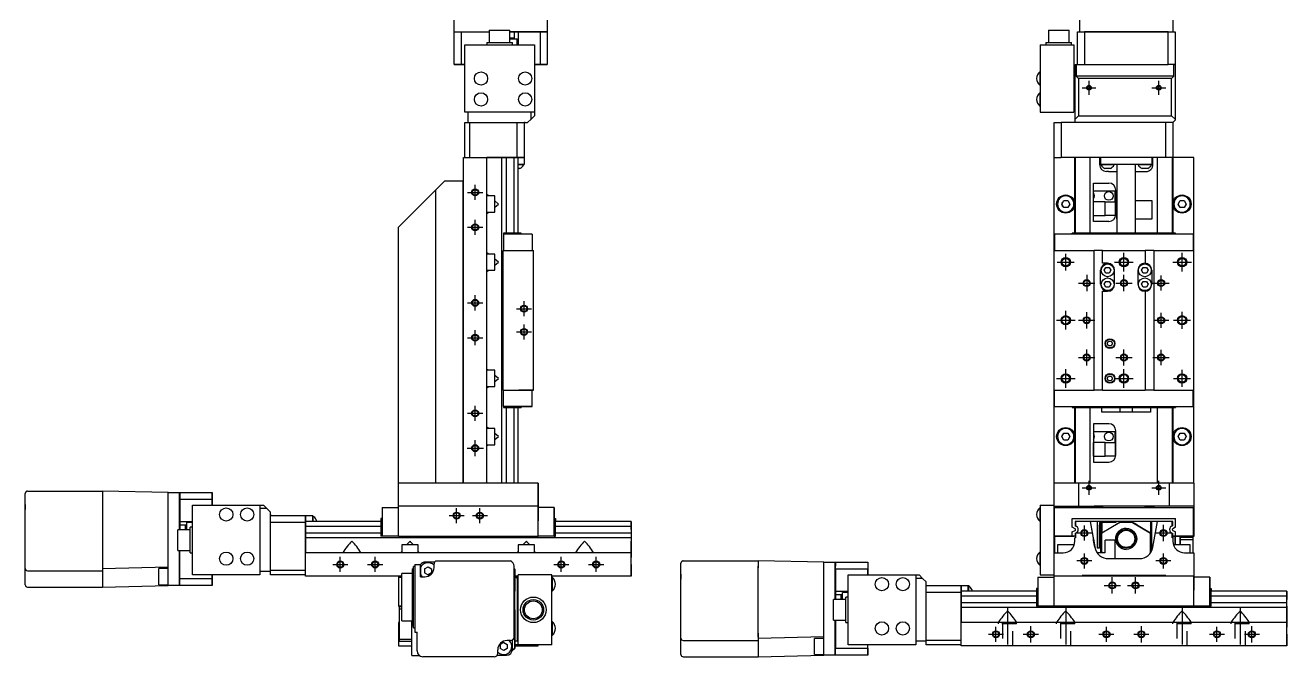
# Model space of a CAD drawing. Extents: x 0 to 1102, y -8 to 907.
# Drawn here: x 0 to 542, y 293 to 564 of the extents above; entities that cross this region are included whole.
import ezdxf

# ---------------------------------------------------------------- set-up
doc = ezdxf.new("R2010")
doc.units = 0
doc.header["$LTSCALE"] = 0.5
doc.linetypes.add('CENTER', pattern=[50.8, 31.75, -6.35, 6.35, -6.35])
doc.linetypes.add('DASHED', pattern=[19.05, 12.7, -6.35])
for name, color, linetype in [('MSM_CENTER', 1, 'CENTER'), ('MSM_CONTINUOUS', 7, 'CONTINUOUS'), ('MSM_DASHED', 4, 'DASHED'), ('MSM_NARROW', 5, 'CONTINUOUS')]:
    doc.layers.add(name, color=color, linetype=linetype)

msp = doc.modelspace()

# ---------------------------------------------------------------- linework, layer by layer
at = {"layer": 'MSM_CENTER'}
for p, q in [((454.22, 537.58), (460.22, 537.58)), ((457.22, 534.58), (457.22, 540.58)), ((484.22, 537.58), (490.22, 537.58)), ((487.22, 534.58), (487.22, 540.58)), ((193.4, 489.33), (193.4, 495.83)), ((190.15, 492.58), (196.65, 492.58)), ((190.15, 477.58), (196.65, 477.58)), ((193.4, 474.33), (193.4, 480.83)), ((472.22, 458.58), (472.22, 466.58)), ((497.22, 458.58), (497.22, 466.58)), ((443.57, 462.58), (450.87, 462.58)), ((447.22, 458.93), (447.22, 466.23)), ((468.22, 462.58), (476.22, 462.58)), ((493.22, 462.58), (501.22, 462.58)), ((456.22, 457.08), (456.22, 450.08)), ((472.22, 450.08), (472.22, 457.08)), ((488.22, 450.33), (488.22, 456.83)), ((452.72, 453.58), (459.72, 453.58)), ((468.72, 453.58), (475.72, 453.58)), ((484.72, 453.58), (491.72, 453.58)), ((190.15, 445.08), (196.65, 445.08)), ((193.4, 441.83), (193.4, 448.33)), ((214.4, 439.33), (214.4, 445.83)), ((211.15, 442.58), (217.65, 442.58)), ((447.22, 433.58), (447.22, 441.58)), ((456.22, 434.08), (456.22, 441.08)), ((488.22, 434.33), (488.22, 440.83)), ((497.22, 433.93), (497.22, 441.23)), ((214.4, 429.33), (214.4, 435.83)), ((443.22, 437.58), (451.22, 437.58)), ((452.72, 437.58), (459.72, 437.58)), ((484.97, 437.58), (491.47, 437.58)), ((493.57, 437.58), (500.87, 437.58)), ((190.15, 430.08), (196.65, 430.08)), ((193.4, 426.83), (193.4, 433.33)), ((211.15, 432.58), (217.65, 432.58)), ((456.22, 418.08), (456.22, 425.08)), ((472.22, 418.08), (472.22, 425.08)), ((488.22, 418.33), (488.22, 424.83)), ((452.72, 421.58), (459.72, 421.58)), ((468.72, 421.58), (475.72, 421.58)), ((484.72, 421.58), (491.72, 421.58)), ((443.22, 412.58), (451.22, 412.58)), ((447.22, 408.58), (447.22, 416.58)), ((468.22, 412.58), (476.22, 412.58)), ((472.22, 408.58), (472.22, 416.58)), ((493.57, 412.58), (500.87, 412.58)), ((497.22, 408.93), (497.22, 416.23)), ((190.15, 397.58), (196.65, 397.58)), ((193.4, 394.33), (193.4, 400.83)), ((193.4, 379.08), (193.4, 386.08)), ((189.9, 382.58), (196.9, 382.58)), ((454.22, 365.58), (460.22, 365.58)), ((457.22, 362.58), (457.22, 368.58)), ((484.22, 365.58), (490.22, 365.58)), ((487.22, 362.58), (487.22, 368.58)), ((182.17, 353.58), (188.63, 353.58)), ((185.4, 350.35), (185.4, 356.81)), ((192.17, 353.58), (198.63, 353.58)), ((195.4, 350.35), (195.4, 356.81)), ((455.22, 342.85), (455.22, 349.31)), ((489.22, 342.58), (489.22, 349.58)), ((458.45, 346.08), (451.99, 346.08)), ((492.72, 346.08), (485.72, 346.08)), ((455.22, 330.85), (455.22, 337.31)), ((489.22, 330.85), (489.22, 337.31)), ((132.17, 332.58), (138.63, 332.58)), ((135.4, 329.35), (135.4, 335.81)), ((147.17, 332.58), (153.63, 332.58)), ((150.4, 329.35), (150.4, 335.81)), ((227.17, 332.58), (233.63, 332.58)), ((230.4, 329.35), (230.4, 335.81)), ((242.17, 332.58), (248.63, 332.58)), ((245.4, 329.35), (245.4, 335.81)), ((458.45, 334.08), (451.99, 334.08)), ((492.45, 334.08), (485.99, 334.08)), ((467.22, 320.08), (467.22, 327.08)), ((477.22, 320.08), (477.22, 327.08)), ((463.72, 323.58), (470.72, 323.58)), ((473.72, 323.58), (480.72, 323.58)), ((422.22, 314.08), (422.22, 295.58)), ((447.22, 314.08), (447.22, 295.58)), ((497.22, 314.08), (497.22, 295.58)), ((522.22, 314.08), (522.22, 295.58)), ((417.22, 299.35), (417.22, 305.81)), ((432.22, 299.08), (432.22, 306.08)), ((464.72, 299.35), (464.72, 305.81)), ((479.72, 299.08), (479.72, 306.08)), ((512.22, 299.35), (512.22, 305.81)), ((527.22, 299.08), (527.22, 306.08)), ((413.99, 302.58), (420.45, 302.58)), ((428.99, 302.58), (435.45, 302.58)), ((461.49, 302.58), (467.95, 302.58)), ((476.49, 302.58), (482.95, 302.58)), ((508.99, 302.58), (515.45, 302.58)), ((523.99, 302.58), (530.45, 302.58))]:
    msp.add_line(p, q, dxfattribs=at)
at = {"layer": 'MSM_CONTINUOUS'}
for p, q in [((184.4, 561.68), (184.4, 566.58)), ((224.4, 566.58), (224.4, 561.68)), ((453.22, 561.68), (453.22, 566.58)), ((493.22, 566.58), (493.22, 561.68)), ((184.5, 561.58), (184.4, 561.68)), ((184.4, 561.68), (199.47, 561.68)), ((184.4, 547.58), (184.4, 561.58)), ((184.4, 561.58), (199.47, 561.58)), ((187.4, 561.58), (187.4, 547.58)), ((199.47, 562.38), (208.32, 562.38)), ((199.47, 562.38), (199.47, 557.08)), ((208.32, 557.08), (208.32, 562.38)), ((208.32, 561.68), (224.4, 561.68)), ((224.4, 561.58), (208.32, 561.58)), ((210.29, 561.58), (208.32, 561.58)), ((208.32, 559.08), (210.29, 559.08)), ((208.32, 558.58), (211.4, 558.58)), ((209.4, 558.58), (209.4, 559.08)), ((210.29, 558.58), (210.29, 561.58)), ((211.4, 556.08), (211.4, 558.58)), ((211.9, 561.58), (211.9, 556.08)), ((221.4, 547.58), (221.4, 561.58)), ((224.4, 561.68), (224.3, 561.58)), ((224.4, 561.58), (224.4, 547.58)), ((439.8, 562.38), (448.65, 562.38)), ((439.8, 562.38), (439.8, 557.08)), ((448.65, 557.08), (448.65, 562.38)), ((452.22, 561.58), (455.22, 561.58)), ((452.22, 547.58), (452.22, 561.58)), ((453.22, 561.68), (455.72, 561.68)), ((453.22, 561.68), (453.32, 561.58)), ((455.22, 561.58), (455.22, 547.58)), ((491.22, 561.58), (455.22, 561.58)), ((455.72, 561.68), (490.72, 561.68)), ((490.72, 561.68), (493.22, 561.68)), ((491.22, 561.58), (494.22, 561.58)), ((491.22, 547.58), (491.22, 561.58)), ((493.12, 561.58), (493.22, 561.68)), ((494.22, 561.58), (494.22, 547.58)), ((188.9, 556.08), (218.9, 556.08)), ((188.9, 527.08), (188.9, 556.08)), ((198.4, 557.08), (209.4, 557.08)), ((198.4, 557.08), (198.4, 556.08)), ((209.4, 556.08), (209.4, 557.08)), ((218.9, 556.08), (218.9, 525.58)), ((436.22, 556.08), (450.72, 556.08)), ((436.22, 556.08), (436.22, 527.08)), ((438.72, 557.08), (449.72, 557.08)), ((438.72, 557.08), (438.72, 556.08)), ((449.72, 556.08), (449.72, 557.08)), ((450.72, 556.08), (450.72, 527.08)), ((184.4, 547.58), (188.9, 547.58)), ((188.9, 547.58), (184.4, 547.58)), ((218.9, 547.58), (224.4, 547.58)), ((224.4, 547.58), (218.9, 547.58)), ((436.22, 544.43), (436.06, 544.43)), ((436.06, 544.43), (436.06, 538.73)), ((451.22, 544.46), (450.72, 544.46)), ((451.22, 543.02), (450.72, 543.02)), ((451.22, 547.58), (455.22, 547.58)), ((451.22, 531.13), (451.22, 547.58)), ((451.72, 547.58), (451.72, 542.58)), ((451.72, 542.58), (452.72, 541.58)), ((493.72, 542.58), (451.72, 542.58)), ((455.22, 547.58), (491.22, 547.58)), ((494.22, 547.58), (491.22, 547.58)), ((492.72, 541.58), (493.72, 542.58)), ((493.72, 547.48), (493.58, 547.58)), ((493.72, 542.58), (493.72, 547.48)), ((494.22, 547.48), (493.72, 547.48)), ((494.12, 547.58), (494.22, 547.48)), ((494.22, 547.48), (494.22, 524.08)), ((436.06, 538.73), (436.22, 538.73)), ((451.22, 540.13), (450.72, 540.13)), ((451.22, 538.69), (450.72, 538.69)), ((492.72, 541.58), (452.72, 541.58)), ((452.72, 541.58), (452.72, 525.58)), ((492.72, 525.58), (492.72, 541.58)), ((436.06, 535.43), (436.06, 529.73)), ((436.22, 535.43), (436.06, 535.43)), ((451.22, 535.46), (450.72, 535.46)), ((451.22, 534.02), (450.72, 534.02)), ((218.9, 527.08), (188.9, 527.08)), ((218.9, 527.08), (188.9, 527.08)), ((190.4, 522.58), (190.4, 527.08)), ((217.4, 524.08), (217.4, 527.08)), ((436.06, 529.73), (436.22, 529.73)), ((436.22, 527.08), (450.72, 527.08)), ((451.22, 531.13), (450.72, 531.13)), ((451.22, 529.69), (450.72, 529.69)), ((451.22, 524.08), (451.22, 531.13)), ((188.9, 522.58), (214.4, 522.58)), ((188.9, 507.58), (188.9, 522.58)), ((190.9, 522.58), (190.9, 507.58)), ((211.4, 507.58), (211.4, 522.58)), ((214.4, 522.58), (215.9, 522.58)), ((214.4, 522.58), (215.9, 522.58)), ((214.9, 522.58), (214.4, 522.58)), ((214.4, 522.58), (214.4, 504.58)), ((215.9, 522.58), (217.4, 524.08)), ((215.9, 522.58), (217.4, 524.08)), ((218.9, 525.58), (217.4, 524.08)), ((217.4, 524.08), (218.9, 525.58)), ((442.22, 522.58), (445.22, 522.58)), ((442.22, 507.58), (442.22, 522.58)), ((445.22, 522.58), (445.22, 507.58)), ((451.22, 522.58), (445.22, 522.58)), ((451.22, 524.08), (452.72, 525.58)), ((451.22, 522.58), (451.22, 524.08)), ((493.22, 522.58), (451.22, 522.58)), ((452.72, 525.58), (492.72, 525.58)), ((490.22, 507.58), (490.22, 522.58)), ((492.72, 525.58), (494.22, 524.08)), ((493.22, 522.58), (494.22, 523.58)), ((493.22, 522.58), (493.22, 507.58)), ((494.22, 524.08), (494.22, 523.58)), ((188.4, 367.58), (188.4, 507.58)), ((188.4, 507.58), (214.4, 507.58)), ((198.4, 367.58), (198.4, 507.58)), ((214.3, 507.58), (198.4, 507.58)), ((204.9, 367.58), (204.9, 507.58)), ((206.86, 475.08), (206.86, 507.58)), ((208.4, 507.58), (211.9, 507.58)), ((209.94, 507.58), (209.94, 475.08)), ((211.9, 475.08), (211.9, 507.58)), ((214.4, 504.58), (211.9, 504.58)), ((211.9, 504.58), (214.4, 504.58)), ((214.25, 504.38), (211.9, 504.38)), ((214.25, 504.38), (214.25, 504.58)), ((442.22, 467.58), (442.22, 507.58)), ((442.22, 507.58), (445.22, 507.58)), ((490.22, 507.58), (445.22, 507.58)), ((451.12, 475.08), (451.12, 507.58)), ((451.42, 475.08), (451.42, 507.58)), ((457.77, 475.08), (457.77, 507.58)), ((461.72, 507.58), (461.72, 504.58)), ((462.22, 507.58), (462.22, 504.58)), ((484.22, 504.58), (462.22, 504.58)), ((462.37, 504.58), (462.37, 504.38)), ((468.07, 504.38), (462.37, 504.38)), ((468.07, 504.38), (468.07, 504.58)), ((469.22, 504.58), (469.22, 475.08)), ((477.22, 475.08), (477.22, 504.58)), ((478.37, 504.58), (478.37, 504.38)), ((484.07, 504.38), (478.37, 504.38)), ((484.07, 504.38), (484.07, 504.58)), ((484.22, 507.58), (484.22, 504.58)), ((484.72, 504.58), (484.72, 507.58)), ((486.67, 475.08), (486.67, 507.58)), ((502.22, 507.58), (490.22, 507.58)), ((493.02, 507.58), (493.02, 475.08)), ((493.32, 507.58), (493.32, 475.08)), ((502.22, 467.58), (502.22, 507.58)), ((212.62, 502.93), (211.9, 502.93)), ((466.44, 502.93), (464, 502.93)), ((465.63, 501.58), (464.72, 501.58)), ((465.63, 501.58), (469.22, 501.58)), ((477.22, 501.58), (481.72, 501.58)), ((482.44, 502.93), (480, 502.93)), ((176.4, 493.58), (160.4, 477.58)), ((180.4, 497.58), (176.4, 493.58)), ((176.4, 493.58), (176.4, 367.58)), ((180.4, 497.58), (188.4, 497.58)), ((188.3, 367.58), (188.3, 497.58)), ((459.1, 496.58), (465.72, 496.58)), ((459.1, 480.08), (459.1, 496.58)), ((468.72, 493.58), (468.72, 483.08)), ((198.52, 491.48), (198.4, 491.32)), ((201.9, 491.08), (198.4, 491.08)), ((199.27, 491.08), (198.52, 491.48)), ((201.9, 484.08), (201.9, 491.08)), ((203.4, 487.58), (201.9, 488.9)), ((445.49, 487.58), (446.36, 489.08)), ((445.81, 486.57), (445.64, 488.29)), ((446.36, 489.08), (448.09, 489.08)), ((448.09, 489.08), (448.95, 487.58)), ((468.42, 493.08), (459.1, 493.08)), ((464.22, 488.58), (459.1, 488.58)), ((459.22, 482.58), (459.22, 488.58)), ((464.22, 482.58), (464.22, 488.58)), ((464.22, 488.58), (468.42, 488.58)), ((468.42, 488.58), (468.42, 493.08)), ((468.42, 488.58), (468.42, 482.58)), ((469.22, 481.08), (469.22, 489.08)), ((477.22, 489.08), (484.22, 489.08)), ((484.22, 489.08), (484.22, 481.08)), ((495.49, 487.58), (496.36, 489.08)), ((496.36, 489.08), (498.09, 489.08)), ((498.09, 489.08), (498.95, 487.58)), ((198.4, 484.08), (201.9, 484.08)), ((198.4, 483.84), (198.52, 483.68)), ((198.52, 483.68), (199.27, 484.08)), ((201.9, 486.26), (203.4, 487.58)), ((446.36, 486.08), (445.49, 487.58)), ((448.09, 486.08), (446.36, 486.08)), ((448.95, 487.58), (448.09, 486.08)), ((459.1, 482.58), (464.22, 482.58)), ((468.42, 482.58), (464.22, 482.58)), ((496.36, 486.08), (495.49, 487.58)), ((498.09, 486.08), (496.36, 486.08)), ((498.95, 487.58), (498.09, 486.08)), ((160.4, 367.68), (160.4, 477.58)), ((465.72, 480.08), (459.1, 480.08)), ((484.22, 481.08), (477.22, 481.08)), ((205.5, 475.08), (205.5, 467.58)), ((213.1, 475.08), (205.5, 475.08)), ((217.9, 474.58), (205.5, 474.58)), ((207.38, 474.58), (207.38, 475.08)), ((209.42, 474.58), (209.42, 475.08)), ((213.1, 474.58), (213.1, 475.08)), ((217.9, 474.58), (217.9, 467.58)), ((442.42, 474.58), (442.42, 467.58)), ((502.02, 474.58), (442.42, 474.58)), ((494.42, 475.08), (450.02, 475.08)), ((450.02, 474.58), (450.02, 475.08)), ((494.42, 474.58), (494.42, 475.08)), ((502.02, 474.58), (502.02, 467.58)), ((198.52, 466.48), (198.4, 466.32)), ((199.27, 466.08), (198.52, 466.48)), ((205.4, 467.58), (218.4, 467.58)), ((205.4, 407.58), (205.4, 467.58)), ((218.4, 407.58), (218.4, 467.58)), ((442.22, 467.58), (459.42, 467.58)), ((442.22, 367.58), (442.22, 467.58)), ((459.42, 407.58), (459.42, 467.58)), ((463.02, 467.58), (459.42, 467.58)), ((463.02, 462.08), (463.02, 467.58)), ((463.02, 467.58), (481.42, 467.58)), ((481.42, 467.58), (481.42, 462.07)), ((485.02, 467.58), (481.42, 467.58)), ((485.02, 467.58), (502.22, 467.58)), ((485.02, 467.58), (485.02, 407.58)), ((502.22, 367.58), (502.22, 467.58)), ((201.9, 466.08), (198.4, 466.08)), ((201.9, 459.08), (201.9, 466.08)), ((203.4, 462.58), (201.9, 463.9)), ((201.9, 461.26), (203.4, 462.58)), ((465.22, 462.08), (463.02, 462.08)), ((198.4, 459.08), (201.9, 459.08)), ((198.4, 458.84), (198.52, 458.68)), ((198.52, 458.68), (199.27, 459.08)), ((462.22, 453.08), (462.22, 459.08)), ((463.78, 459.08), (464.5, 460.33)), ((464.5, 457.83), (463.78, 459.08)), ((464.5, 460.33), (465.94, 460.33)), ((465.94, 457.83), (464.5, 457.83)), ((465.94, 460.33), (466.66, 459.08)), ((466.66, 459.08), (465.94, 457.83)), ((468.22, 453.08), (468.22, 459.08)), ((478.22, 459.08), (478.22, 453.08)), ((479.78, 459.08), (480.5, 460.33)), ((480.5, 457.83), (479.78, 459.08)), ((480.5, 460.33), (481.94, 460.33)), ((481.94, 457.83), (480.5, 457.83)), ((481.94, 460.33), (482.66, 459.08)), ((482.66, 459.08), (481.94, 457.83)), ((484.22, 459.08), (484.22, 453.08)), ((463.02, 450.08), (465.22, 450.08)), ((463.02, 407.58), (463.02, 450.08)), ((463.78, 453.08), (464.5, 454.33)), ((464.5, 451.83), (463.78, 453.08)), ((464.5, 454.33), (465.94, 454.33)), ((465.94, 451.83), (464.5, 451.83)), ((465.94, 454.33), (466.66, 453.08)), ((466.66, 453.08), (465.94, 451.83)), ((479.78, 453.08), (480.5, 454.33)), ((480.5, 451.83), (479.78, 453.08)), ((480.5, 454.33), (481.94, 454.33)), ((481.94, 451.83), (480.5, 451.83)), ((481.42, 450.08), (481.42, 407.58)), ((481.94, 454.33), (482.66, 453.08)), ((482.66, 453.08), (481.94, 451.83)), ((465.07, 427.58), (465.64, 428.58)), ((465.64, 428.58), (466.8, 428.58)), ((466.8, 428.58), (467.38, 427.58)), ((465.64, 426.58), (465.07, 427.58)), ((466.8, 426.58), (465.64, 426.58)), ((467.38, 427.58), (466.8, 426.58)), ((198.52, 416.48), (198.4, 416.32)), ((201.9, 416.08), (198.4, 416.08)), ((199.27, 416.08), (198.52, 416.48)), ((201.9, 409.08), (201.9, 416.08)), ((203.4, 412.58), (201.9, 413.9)), ((201.9, 411.26), (203.4, 412.58)), ((465.07, 412.58), (465.64, 413.58)), ((465.64, 411.58), (465.07, 412.58)), ((465.64, 413.58), (466.8, 413.58)), ((466.8, 413.58), (467.38, 412.58)), ((467.38, 412.58), (466.8, 411.58)), ((198.4, 409.08), (201.9, 409.08)), ((198.4, 408.84), (198.52, 408.68)), ((198.52, 408.68), (199.27, 409.08)), ((205.4, 407.58), (218.4, 407.58)), ((205.5, 407.58), (205.4, 407.58)), ((205.5, 400.58), (205.5, 407.58)), ((218.4, 407.58), (212.2, 407.58)), ((217.9, 400.58), (217.9, 407.58)), ((218.4, 407.58), (218.05, 407.58)), ((218.05, 407.58), (218.4, 407.58)), ((442.22, 407.58), (459.42, 407.58)), ((442.42, 400.58), (442.42, 407.58)), ((463.02, 407.58), (459.42, 407.58)), ((463.02, 407.58), (481.42, 407.58)), ((466.8, 411.58), (465.64, 411.58)), ((485.02, 407.58), (481.42, 407.58)), ((485.02, 407.58), (502.22, 407.58)), ((502.02, 400.58), (502.02, 407.58)), ((205.5, 400.58), (217.9, 400.58)), ((213.1, 400.58), (205.5, 400.58)), ((205.5, 400.58), (205.5, 400.08)), ((205.5, 400.08), (213.1, 400.08)), ((206.86, 367.58), (206.86, 400.08)), ((207.38, 400.58), (207.38, 400.08)), ((209.42, 400.58), (209.42, 400.08)), ((209.94, 400.08), (209.94, 367.58)), ((217.9, 400.58), (211.9, 400.58)), ((213.1, 400.08), (211.9, 400.08)), ((211.9, 367.58), (211.9, 400.08)), ((213.1, 400.58), (213.1, 400.08)), ((442.42, 400.58), (502.02, 400.58)), ((450.02, 400.58), (450.02, 400.08)), ((450.02, 400.08), (494.42, 400.08)), ((451.12, 367.58), (451.12, 400.08)), ((451.42, 367.58), (451.42, 400.08)), ((457.77, 367.58), (457.77, 400.08)), ((462.72, 398.08), (462.72, 400.08)), ((470.52, 398.08), (462.72, 398.08)), ((470.52, 400.08), (470.52, 398.08)), ((483.72, 398.08), (470.52, 398.08)), ((475.93, 398.08), (475.93, 400.08)), ((483.72, 400.08), (483.72, 398.08)), ((486.67, 367.58), (486.67, 400.08)), ((493.02, 400.08), (493.02, 367.58)), ((493.32, 400.08), (493.32, 367.58)), ((494.42, 400.58), (494.42, 400.08)), ((198.52, 391.48), (198.4, 391.32)), ((201.9, 391.08), (198.4, 391.08)), ((199.27, 391.08), (198.52, 391.48)), ((201.9, 384.08), (201.9, 391.08)), ((465.72, 393.08), (459.1, 393.08)), ((459.1, 393.08), (459.1, 376.58)), ((203.4, 387.58), (201.9, 388.9)), ((201.9, 386.26), (203.4, 387.58)), ((445.49, 387.58), (446.36, 389.08)), ((446.36, 386.08), (445.49, 387.58)), ((446.36, 389.08), (448.09, 389.08)), ((448.09, 386.08), (446.36, 386.08)), ((448.09, 389.08), (448.95, 387.58)), ((448.95, 387.58), (448.09, 386.08)), ((468.42, 389.58), (459.1, 389.58)), ((464.22, 385.08), (459.1, 385.08)), ((459.22, 379.08), (459.22, 385.08)), ((464.22, 379.08), (464.22, 385.08)), ((464.22, 385.08), (468.42, 385.08)), ((468.42, 385.08), (468.42, 389.58)), ((468.42, 385.08), (468.42, 379.08)), ((468.72, 379.58), (468.72, 390.08)), ((495.49, 387.58), (496.36, 389.08)), ((496.36, 386.08), (495.49, 387.58)), ((496.36, 389.08), (498.09, 389.08)), ((498.09, 386.08), (496.36, 386.08)), ((498.09, 389.08), (498.95, 387.58)), ((498.95, 387.58), (498.09, 386.08)), ((198.4, 384.08), (201.9, 384.08)), ((198.4, 383.84), (198.52, 383.68)), ((198.52, 383.68), (199.27, 384.08)), ((459.1, 379.08), (464.22, 379.08)), ((459.1, 376.58), (465.72, 376.58)), ((468.42, 379.08), (464.22, 379.08)), ((0.03, 363.32), (0.02, 363.29)), ((0.02, 363.29), (0.02, 363.26)), ((0.04, 363.36), (0.03, 363.32)), ((0.05, 363.4), (0.04, 363.36)), ((0.07, 363.44), (0.05, 363.4)), ((0.08, 363.48), (0.07, 363.44)), ((0.1, 363.52), (0.08, 363.48)), ((0.12, 363.55), (0.1, 363.52)), ((0.14, 363.59), (0.12, 363.55)), ((0.16, 363.62), (0.14, 363.59)), ((0.18, 363.65), (0.16, 363.62)), ((0.2, 363.68), (0.18, 363.65)), ((0.22, 363.7), (0.2, 363.68)), ((0.24, 363.73), (0.22, 363.7)), ((0.26, 363.75), (0.24, 363.73)), ((0.29, 363.78), (0.26, 363.75)), ((0.31, 363.8), (0.29, 363.78)), ((0.33, 363.82), (0.31, 363.8)), ((0.36, 363.85), (0.33, 363.82)), ((0.39, 363.87), (0.36, 363.85)), ((0.41, 363.89), (0.39, 363.87)), ((0.44, 363.91), (0.41, 363.89)), ((0.47, 363.92), (0.44, 363.91)), ((0.5, 363.94), (0.47, 363.92)), ((0.52, 363.96), (0.5, 363.94)), ((0.55, 363.97), (0.52, 363.96)), ((0.58, 363.99), (0.55, 363.97)), ((0.61, 364), (0.58, 363.99)), ((0.64, 364.01), (0.61, 364)), ((0.67, 364.02), (0.64, 364.01)), ((0.72, 364.04), (0.67, 364.02)), ((0.76, 364.05), (0.72, 364.04)), ((0.81, 364.06), (0.76, 364.05)), ((0.86, 364.07), (0.81, 364.06)), ((0.9, 364.07), (0.86, 364.07)), ((0.95, 364.08), (0.9, 364.07)), ((1, 364.08), (0.95, 364.08)), ((1, 364.08), (33.2, 364.08)), ((61.4, 363.58), (33.2, 364.08)), ((33.2, 364.08), (33.2, 322.88)), ((61.4, 363.58), (66.3, 363.58)), ((61.4, 323.58), (61.4, 363.58)), ((66.3, 363.58), (66.4, 363.48)), ((66.3, 347.5), (66.3, 363.58)), ((66.4, 363.58), (80.4, 363.58)), ((66.4, 363.58), (66.4, 347.5)), ((80.4, 358.08), (80.4, 363.58)), ((80.4, 363.58), (80.4, 358.08)), ((160.4, 367.68), (160.5, 367.58)), ((220.4, 367.58), (160.4, 367.58)), ((160.4, 344.58), (160.4, 367.58)), ((176.2, 367.58), (176.2, 367.48)), ((198.9, 367.48), (176.2, 367.48)), ((198.9, 367.48), (198.9, 367.58)), ((220.4, 344.58), (220.4, 367.58)), ((220.4, 367.58), (220.4, 357.23)), ((502.22, 367.58), (442.22, 367.58)), ((442.22, 344.58), (442.22, 367.58)), ((452.72, 367.58), (452.72, 357.58)), ((491.72, 367.58), (491.72, 357.58)), ((502.22, 367.48), (502.22, 367.58)), ((502.22, 367.58), (502.22, 357.58)), ((502.22, 367.48), (502.22, 367.58)), ((502.22, 367.58), (502.22, 344.58)), ((0.01, 363.2), (0, 363.18)), ((0, 363.18), (0, 363.15)), ((0, 363.15), (0, 363.12)), ((0, 363.12), (0, 363.09)), ((0, 363.09), (0, 363.08)), ((0, 323.88), (0, 363.08)), ((0, 358.4), (0, 356.28)), ((0.02, 363.26), (0.01, 363.23)), ((0.01, 363.23), (0.01, 363.2)), ((80.4, 360.58), (66.4, 360.58)), ((71.9, 328.08), (71.9, 358.08)), ((71.9, 358.08), (102.4, 358.08)), ((100.9, 358.08), (100.9, 328.08)), ((100.9, 358.08), (100.9, 328.08)), ((102.4, 358.08), (103.9, 356.58)), ((105.4, 355.08), (102.4, 358.08)), ((436.22, 358.08), (436.22, 328.08)), ((436.22, 358.08), (442.22, 358.08)), ((103.9, 356.58), (100.9, 356.58)), ((103.9, 356.58), (104.4, 356.08)), ((105.4, 355.08), (104.4, 356.08)), ((105.4, 353.58), (105.4, 355.08)), ((105.4, 353.58), (105.4, 355.08)), ((105.4, 354.08), (105.4, 353.58)), ((105.4, 328.08), (105.4, 353.58)), ((105.4, 353.58), (123.4, 353.58)), ((120.4, 327.58), (120.4, 353.58)), ((120.4, 353.48), (120.4, 337.58)), ((123.4, 353.58), (123.4, 351.08)), ((123.4, 353.58), (123.4, 351.08)), ((123.6, 353.43), (123.4, 353.43)), ((123.6, 353.43), (123.6, 351.08)), ((153.4, 357.08), (153.4, 344.68)), ((153.4, 357.08), (160.4, 357.08)), ((220.4, 357.58), (160.4, 357.58)), ((220.4, 357.23), (220.4, 357.58)), ((220.4, 357.58), (220.4, 351.38)), ((227.4, 357.08), (220.4, 357.08)), ((227.4, 344.68), (227.4, 357.08)), ((227.4, 357.08), (227.4, 351.08)), ((436.22, 356.93), (436.06, 356.93)), ((436.06, 356.93), (436.06, 351.23)), ((442.22, 357.58), (459.42, 357.58)), ((442.42, 357.08), (502.02, 357.08)), ((442.42, 344.68), (442.42, 357.08)), ((481.42, 357.58), (459.42, 357.58)), ((459.42, 357.23), (459.42, 357.58)), ((459.42, 357.23), (459.42, 357.58)), ((463.02, 357.23), (459.42, 357.23)), ((463.02, 357.58), (463.02, 357.23)), ((502.22, 357.58), (481.42, 357.58)), ((481.42, 357.23), (481.42, 357.58)), ((481.42, 357.23), (481.42, 357.58)), ((485.02, 357.23), (481.42, 357.23)), ((485.02, 357.58), (485.02, 357.23)), ((502.02, 357.08), (502.02, 344.68)), ((502.02, 357.08), (502.02, 344.68)), ((502.22, 357.58), (502.22, 355.08)), ((65.6, 338.65), (65.6, 347.5)), ((70.9, 347.5), (65.6, 347.5)), ((66.4, 351.08), (71.9, 351.08)), ((66.4, 349.47), (66.4, 347.5)), ((69.4, 349.47), (66.4, 349.47)), ((68.9, 347.5), (68.9, 349.47)), ((69.4, 348.58), (68.9, 348.58)), ((69.4, 347.5), (69.4, 350.58)), ((71.9, 350.58), (69.4, 350.58)), ((70.9, 337.58), (70.9, 348.58)), ((71.9, 348.58), (70.9, 348.58)), ((120.4, 350.58), (105.4, 350.58)), ((120.4, 347.58), (120.4, 351.08)), ((152.9, 351.08), (120.4, 351.08)), ((120.4, 349.11), (152.9, 349.11)), ((125.05, 351.8), (125.05, 351.08)), ((152.9, 352.28), (152.9, 344.68)), ((153.4, 352.28), (152.9, 352.28)), ((153.4, 348.6), (152.9, 348.6)), ((227.4, 352.28), (227.4, 344.68)), ((227.4, 352.28), (227.9, 352.28)), ((227.4, 348.6), (227.9, 348.6)), ((227.9, 352.28), (227.9, 351.08)), ((227.9, 344.68), (227.9, 352.28)), ((260.4, 351.08), (227.9, 351.08)), ((227.9, 349.11), (260.4, 349.11)), ((260.4, 347.58), (260.4, 351.08)), ((260.4, 351.08), (260.4, 335.58)), ((260.4, 347.58), (260.4, 351.08)), ((436.06, 351.23), (436.22, 351.23)), ((450.02, 352.28), (494.42, 352.28)), ((450.02, 348.6), (450.02, 352.28)), ((451.22, 347.91), (450.02, 348.6)), ((450.02, 346.55), (451.22, 347.24)), ((457.77, 351.08), (451.22, 351.08)), ((451.22, 351.08), (451.22, 349.15)), ((451.22, 351.08), (451.22, 349.15)), ((451.42, 351.08), (451.42, 349.11)), ((457.77, 351.08), (459.72, 340.04)), ((493.02, 351.08), (457.77, 351.08)), ((457.77, 351.08), (459.18, 343.08)), ((460.72, 351.08), (460.72, 339.58)), ((468.72, 350.58), (461.72, 350.58)), ((461.72, 350.58), (461.72, 339.58)), ((461.72, 350.58), (461.72, 349.58)), ((461.72, 339.58), (461.72, 349.58)), ((462.22, 350.58), (462.22, 337.58)), ((470.52, 350.58), (462.72, 346.08)), ((462.72, 350.58), (462.72, 346.08)), ((468.72, 351.08), (468.72, 350.58)), ((468.72, 351.08), (468.72, 350.58)), ((475.93, 350.58), (470.52, 350.58)), ((483.72, 346.08), (475.93, 350.58)), ((475.93, 350.58), (483.72, 346.08)), ((483.72, 351.08), (483.72, 346.08)), ((484.22, 338.48), (484.22, 351.08)), ((484.72, 340.04), (486.67, 351.08)), ((493.22, 351.08), (493.02, 351.08)), ((493.02, 349.11), (493.02, 351.08)), ((493.02, 349.11), (493.02, 351.08)), ((493.22, 350.58), (493.02, 350.78)), ((493.02, 350.78), (493.22, 350.58)), ((493.12, 349.14), (493.12, 350.68)), ((493.22, 349.15), (493.22, 351.08)), ((494.42, 348.6), (493.23, 347.91)), ((493.23, 347.24), (494.42, 346.55)), ((494.42, 348.6), (494.42, 352.28)), ((502.22, 352.08), (502.22, 344.58)), ((152.9, 346.04), (120.4, 346.04)), ((260.4, 344.08), (120.4, 344.08)), ((153.4, 346.55), (152.9, 346.55)), ((160.4, 344.68), (152.9, 344.68)), ((220.4, 344.58), (160.4, 344.58)), ((220.4, 344.68), (220.4, 344.58)), ((227.4, 344.68), (220.4, 344.68)), ((227.4, 346.55), (227.9, 346.55)), ((227.4, 344.68), (227.9, 344.68)), ((260.4, 346.04), (227.9, 346.04)), ((260.4, 344.58), (260.4, 337.58)), ((260.4, 344.58), (260.4, 335.58)), ((260.4, 327.58), (260.4, 342.58)), ((450.82, 344.58), (442.22, 344.58)), ((442.22, 337.58), (442.22, 344.58)), ((442.32, 344.58), (442.32, 337.58)), ((451.22, 344.68), (442.42, 344.68)), ((450.02, 344.68), (450.02, 346.55)), ((450.82, 344.68), (450.82, 344.58)), ((450.82, 344.68), (450.82, 344.58)), ((451.42, 344.08), (451.12, 344.08)), ((451.12, 342.58), (451.12, 344.08)), ((451.22, 346), (451.22, 344.68)), ((451.22, 346), (451.22, 344.68)), ((451.42, 346.04), (451.42, 344.08)), ((459.1, 343.58), (459.72, 340.04)), ((459.1, 343.58), (459.18, 343.08)), ((459.18, 343.08), (459.1, 343.58)), ((459.18, 343.08), (459.1, 343.58)), ((459.18, 343.08), (459.22, 343.08)), ((459.22, 342.87), (459.22, 343.08)), ((459.22, 342.87), (459.22, 343.08)), ((459.72, 340.04), (459.22, 342.87)), ((459.72, 340.04), (459.22, 342.87)), ((459.22, 342.87), (459.72, 340.04)), ((459.22, 342.87), (459.72, 340.04)), ((462.72, 337.58), (462.72, 346.08)), ((468.42, 343.08), (464.22, 343.08)), ((464.22, 337.58), (464.22, 343.08)), ((468.42, 335.08), (468.42, 343.08)), ((468.42, 335.08), (468.42, 343.08)), ((483.72, 337.63), (483.72, 346.08)), ((483.72, 337.63), (483.72, 346.08)), ((493.02, 344.08), (493.02, 346.04)), ((493.02, 344.08), (493.02, 346.04)), ((493.32, 344.08), (493.02, 344.08)), ((493.12, 344.08), (493.12, 346.02)), ((493.22, 344.68), (493.22, 346)), ((502.02, 344.68), (493.22, 344.68)), ((493.22, 344.68), (493.22, 344.08)), ((493.22, 344.08), (493.22, 344.68)), ((493.32, 344.08), (493.32, 342.58)), ((493.32, 344.08), (493.32, 342.58)), ((493.62, 344.58), (493.62, 344.68)), ((502.22, 344.58), (493.62, 344.58)), ((494.22, 344.58), (494.22, 341.08)), ((494.22, 341.08), (494.22, 344.58)), ((494.42, 344.68), (494.42, 346.55)), ((496.42, 344.58), (496.42, 341.08)), ((496.42, 341.08), (496.42, 344.58)), ((496.42, 344.38), (501.92, 344.38)), ((496.42, 343.38), (501.92, 343.38)), ((500.72, 344.38), (500.72, 344.58)), ((500.72, 344.58), (500.72, 344.38)), ((501.92, 337.58), (501.92, 344.38)), ((65.6, 338.65), (70.9, 338.65)), ((66.3, 323.58), (66.3, 338.65)), ((66.4, 323.58), (66.4, 338.65)), ((70.9, 337.58), (71.9, 337.58)), ((260.4, 337.58), (120.4, 337.58)), ((136.66, 337.58), (136.5, 337.71)), ((144.14, 337.58), (144.3, 337.71)), ((161.66, 337.58), (161.5, 337.71)), ((161.9, 341.08), (161.9, 337.58)), ((168.9, 341.08), (161.9, 341.08)), ((168.9, 337.58), (168.9, 341.08)), ((169.14, 337.58), (169.3, 337.71)), ((211.66, 337.58), (211.5, 337.71)), ((218.9, 341.08), (211.9, 341.08)), ((211.9, 341.08), (211.9, 337.58)), ((218.9, 337.58), (218.9, 341.08)), ((219.14, 337.58), (219.3, 337.71)), ((236.66, 337.58), (236.5, 337.71)), ((244.14, 337.58), (244.3, 337.71)), ((260.4, 337.58), (260.4, 335.58)), ((436.22, 337.93), (436.06, 337.93)), ((436.06, 337.93), (436.06, 332.23)), ((442.22, 337.58), (446.12, 337.58)), ((442.22, 327.58), (442.22, 337.58)), ((450.72, 341.08), (443.72, 341.08)), ((443.72, 341.08), (443.72, 337.58)), ((450.72, 340.62), (450.72, 341.08)), ((461.72, 339.58), (460.72, 339.58)), ((464.22, 337.58), (460.76, 337.58)), ((484.22, 339.08), (483.72, 339.08)), ((484.22, 338.48), (484.22, 339.08)), ((500.72, 341.08), (493.72, 341.08)), ((493.72, 341.08), (493.72, 340.62)), ((498.32, 337.58), (502.22, 337.58)), ((500.72, 337.58), (500.72, 341.08)), ((502.22, 337.58), (502.22, 327.58)), ((502.22, 337.58), (502.22, 334.08)), ((33.2, 330.88), (61.4, 331.58)), ((57.4, 323.81), (57.4, 330.81)), ((61.4, 330.81), (57.4, 330.81)), ((166.9, 331.67), (166.9, 331.75)), ((167.4, 331.75), (166.9, 331.75)), ((166.9, 330), (166.9, 331.67)), ((167.4, 332.58), (169.9, 332.58)), ((167.4, 332.58), (167.4, 332.56)), ((167.4, 332.56), (167.4, 330.37)), ((169.9, 327.28), (169.9, 332.58)), ((169.9, 332.56), (169.9, 330.37)), ((171.64, 330.71), (173.14, 331.57)), ((175.93, 333.58), (171.9, 333.58)), ((173.14, 331.57), (174.64, 330.71)), ((175.7, 331.28), (175.7, 332.78)), ((176.45, 334.08), (208.58, 334.08)), ((210.1, 301.38), (210.1, 331.78)), ((210.4, 330.58), (210.1, 330.88)), ((210.1, 330.88), (210.4, 330.58)), ((260.4, 332.58), (260.4, 327.58)), ((281.83, 333.18), (281.82, 333.15)), ((281.82, 333.15), (281.82, 333.12)), ((281.82, 333.12), (281.82, 333.09)), ((281.82, 333.09), (281.82, 333.08)), ((281.82, 293.88), (281.82, 333.08)), ((281.84, 333.26), (281.83, 333.23)), ((281.83, 333.23), (281.83, 333.2)), ((281.83, 333.2), (281.83, 333.18)), ((281.85, 333.32), (281.84, 333.29)), ((281.84, 333.29), (281.84, 333.26)), ((281.86, 333.36), (281.85, 333.32)), ((281.88, 333.4), (281.86, 333.36)), ((281.89, 333.44), (281.88, 333.4)), ((281.91, 333.48), (281.89, 333.44)), ((281.92, 333.52), (281.91, 333.48)), ((281.94, 333.55), (281.92, 333.52)), ((281.96, 333.59), (281.94, 333.55)), ((281.98, 333.62), (281.96, 333.59)), ((282, 333.65), (281.98, 333.62)), ((282.02, 333.68), (282, 333.65)), ((282.04, 333.7), (282.02, 333.68)), ((282.06, 333.73), (282.04, 333.7)), ((282.09, 333.75), (282.06, 333.73)), ((282.11, 333.78), (282.09, 333.75)), ((282.13, 333.8), (282.11, 333.78)), ((282.16, 333.82), (282.13, 333.8)), ((282.18, 333.85), (282.16, 333.82)), ((282.21, 333.87), (282.18, 333.85)), ((282.23, 333.89), (282.21, 333.87)), ((282.26, 333.91), (282.23, 333.89)), ((282.29, 333.92), (282.26, 333.91)), ((282.32, 333.94), (282.29, 333.92)), ((282.34, 333.96), (282.32, 333.94)), ((282.37, 333.97), (282.34, 333.96)), ((282.4, 333.99), (282.37, 333.97)), ((282.43, 334), (282.4, 333.99)), ((282.46, 334.01), (282.43, 334)), ((282.5, 334.02), (282.46, 334.01)), ((282.54, 334.04), (282.5, 334.02)), ((282.58, 334.05), (282.54, 334.04)), ((282.63, 334.06), (282.58, 334.05)), ((282.68, 334.07), (282.63, 334.06)), ((282.73, 334.07), (282.68, 334.07)), ((282.77, 334.08), (282.73, 334.07)), ((282.82, 334.08), (282.77, 334.08)), ((282.82, 334.08), (315.02, 334.08)), ((343.22, 333.58), (315.02, 334.08)), ((315.02, 334.08), (315.02, 331.08)), ((315.02, 301.38), (315.02, 331.78)), ((343.22, 331.08), (343.22, 333.58)), ((343.22, 333.58), (348.12, 333.58)), ((343.22, 296.08), (343.22, 331.08)), ((348.12, 331.08), (348.12, 333.58)), ((348.12, 333.58), (348.22, 333.48)), ((348.12, 317.5), (348.12, 331.08)), ((348.22, 333.58), (362.22, 333.58)), ((348.22, 333.58), (348.22, 331.78)), ((348.22, 330.58), (348.22, 331.78)), ((362.22, 333.58), (362.22, 330.58)), ((362.22, 333.58), (362.22, 328.08)), ((436.06, 332.23), (436.22, 332.23)), ((465.63, 335.08), (478.81, 335.08)), ((502.22, 331.08), (502.22, 327.58)), ((1, 329.88), (33.2, 329.88)), ((66.4, 326.58), (80.4, 326.58)), ((100.9, 328.08), (71.9, 328.08)), ((80.4, 323.58), (80.4, 328.08)), ((80.4, 328.08), (80.4, 323.58)), ((105.4, 329.58), (100.9, 329.58)), ((105.4, 330.08), (120.4, 330.08)), ((120.4, 328.08), (105.4, 328.08)), ((161.9, 327.58), (120.4, 327.58)), ((160.4, 327.58), (160.4, 314.58)), ((160.6, 314.68), (160.6, 327.08)), ((160.6, 327.08), (161.9, 327.08)), ((161.9, 328.72), (161.9, 328.75)), ((166.4, 328.75), (161.9, 328.75)), ((161.9, 327.05), (161.9, 328.72)), ((161.9, 309.96), (161.9, 327.05)), ((166.4, 330.69), (166.4, 330.75)), ((166.9, 330.75), (166.4, 330.75)), ((166.4, 329.02), (166.4, 330.69)), ((166.4, 309.61), (166.4, 329.02)), ((166.9, 309.44), (166.9, 330)), ((167.4, 330.37), (167.4, 303.48)), ((169.9, 330.37), (169.9, 327.28)), ((169.9, 327.28), (171.7, 327.28)), ((171.64, 330.71), (171.64, 328.97)), ((171.64, 328.97), (173.14, 328.11)), ((174.64, 328.97), (173.14, 328.11)), ((174.64, 330.71), (174.64, 328.97)), ((210.4, 296.58), (210.4, 330.58)), ((210.4, 330.58), (210.4, 321.08)), ((210.9, 327.08), (210.4, 327.58)), ((211.9, 327.58), (210.4, 327.58)), ((210.4, 327.08), (210.9, 327.08)), ((211.4, 326.58), (210.9, 327.08)), ((210.9, 327.08), (211.9, 327.08)), ((211.4, 326.58), (211.4, 299.58)), ((211.4, 326.58), (211.9, 326.58)), ((226.4, 328.08), (211.9, 328.08)), ((211.9, 298.08), (211.9, 328.08)), ((226.4, 298.08), (226.4, 328.08)), ((260.4, 327.58), (226.4, 327.58)), ((226.56, 326.93), (226.4, 326.93)), ((226.56, 321.23), (226.56, 326.93)), ((260.4, 327.58), (260.4, 327.88)), ((260.4, 327.88), (260.4, 327.58)), ((281.82, 328.4), (281.82, 326.28)), ((362.22, 330.58), (348.22, 330.58)), ((348.22, 330.58), (348.22, 321.08)), ((353.72, 328.08), (384.22, 328.08)), ((353.72, 298.08), (353.72, 328.08)), ((362.22, 328.08), (362.22, 330.58)), ((382.72, 328.08), (382.72, 298.08)), ((385.72, 326.58), (382.72, 326.58)), ((385.72, 326.58), (384.22, 328.08)), ((387.22, 325.08), (385.72, 326.58)), ((435.22, 327.08), (442.22, 327.08)), ((435.22, 327.08), (435.22, 314.68)), ((436.22, 328.08), (442.22, 328.08)), ((454.22, 327.58), (442.22, 327.58)), ((442.22, 314.58), (442.22, 327.58)), ((490.22, 327.88), (454.22, 327.88)), ((454.22, 327.88), (454.22, 327.58)), ((454.22, 327.88), (454.22, 327.58)), ((502.22, 327.58), (454.22, 327.58)), ((490.22, 327.58), (490.22, 327.88)), ((502.22, 314.58), (502.22, 327.58)), ((502.22, 327.23), (502.22, 327.58)), ((502.22, 327.23), (502.22, 327.58)), ((502.22, 327.58), (502.22, 327.08)), ((509.22, 327.08), (502.22, 327.08)), ((502.22, 327.08), (502.22, 321.58)), ((509.22, 314.68), (509.22, 327.08)), ((509.22, 327.08), (509.22, 321.08)), ((1, 322.88), (33.2, 322.88)), ((33.2, 322.88), (61.4, 323.58)), ((33.2, 322.88), (61.4, 323.58)), ((57.4, 323.81), (61.4, 323.81)), ((66.3, 323.58), (61.4, 323.58)), ((66.4, 323.68), (66.3, 323.58)), ((80.4, 323.58), (66.4, 323.58)), ((210.4, 321.08), (210.1, 321.08)), ((211.4, 324.08), (211.9, 324.08)), ((211.4, 321.58), (211.9, 321.58)), ((226.4, 321.23), (226.56, 321.23)), ((348.22, 321.08), (353.72, 321.08)), ((348.22, 321.08), (348.22, 317.5)), ((351.22, 317.5), (351.22, 320.58)), ((353.72, 320.58), (351.22, 320.58)), ((387.22, 298.08), (387.22, 325.08)), ((387.22, 323.58), (405.22, 323.58)), ((402.22, 320.58), (387.22, 320.58)), ((402.22, 297.58), (402.22, 323.58)), ((402.22, 319.08), (402.22, 323.58)), ((402.22, 323.48), (402.22, 307.58)), ((434.72, 321.08), (402.22, 321.08)), ((405.22, 321.08), (405.22, 323.58)), ((405.22, 323.58), (405.22, 321.08)), ((405.42, 323.43), (405.22, 323.43)), ((405.42, 323.43), (405.42, 321.08)), ((406.87, 321.8), (406.87, 321.08)), ((435.22, 322.28), (434.72, 322.28)), ((434.72, 322.28), (434.72, 314.68)), ((509.22, 322.28), (509.72, 322.28)), ((509.72, 314.68), (509.72, 322.28)), ((509.72, 322.28), (509.72, 321.08)), ((542.22, 321.08), (509.72, 321.08)), ((542.22, 297.58), (542.22, 321.08)), ((542.22, 321.08), (542.22, 317.58)), ((542.22, 317.58), (542.22, 321.08)), ((542.22, 317.58), (542.22, 321.08)), ((160.4, 314.58), (161.9, 314.58)), ((161.9, 314.68), (160.6, 314.68)), ((347.42, 308.65), (347.42, 317.5)), ((352.72, 317.5), (347.42, 317.5)), ((351.22, 319.47), (348.22, 319.47)), ((350.72, 317.5), (350.72, 319.47)), ((351.22, 318.58), (350.72, 318.58)), ((352.72, 307.58), (352.72, 318.58)), ((353.72, 318.58), (352.72, 318.58)), ((402.22, 319.11), (434.72, 319.11)), ((434.72, 316.04), (402.22, 316.04)), ((435.22, 318.6), (434.72, 318.6)), ((435.22, 316.55), (434.72, 316.55)), ((442.22, 314.68), (434.72, 314.68)), ((502.22, 314.58), (442.22, 314.58)), ((509.72, 314.68), (502.22, 314.68)), ((509.22, 318.6), (509.72, 318.6)), ((509.22, 316.55), (509.72, 316.55)), ((509.72, 319.11), (542.22, 319.11)), ((542.22, 316.04), (509.72, 316.04)), ((542.22, 314.58), (542.22, 305.58)), ((542.22, 314.58), (542.22, 305.58)), ((542.22, 314.08), (542.22, 314.58)), ((161.9, 314.38), (160.7, 314.38)), ((160.7, 314.38), (160.7, 299.38)), ((161.9, 313.38), (160.7, 313.38)), ((161.9, 308.31), (161.9, 309.96)), ((166.4, 306.31), (166.4, 309.61)), ((166.9, 305.31), (166.9, 309.44)), ((210.1, 313.08), (210.4, 313.08)), ((210.4, 313.08), (210.4, 296.58)), ((542.22, 314.08), (402.22, 314.08)), ((542.22, 312.58), (542.22, 307.58)), ((160.4, 307.58), (160.4, 297.58)), ((160.7, 307.58), (160.4, 307.58)), ((161.9, 308.31), (166.4, 308.31)), ((166.2, 293.38), (166.2, 308.31)), ((166.4, 306.31), (166.9, 306.31)), ((166.9, 305.31), (167.4, 305.31)), ((211.4, 307.58), (211.9, 307.58)), ((211.4, 305.08), (211.9, 305.08)), ((226.56, 307.93), (226.4, 307.93)), ((226.56, 302.23), (226.56, 307.93)), ((347.42, 308.65), (352.72, 308.65)), ((348.12, 296.08), (348.12, 308.65)), ((348.22, 308.65), (348.22, 296.58)), ((352.72, 307.58), (353.72, 307.58)), ((542.22, 307.58), (402.22, 307.58)), ((418.32, 307.71), (418.34, 307.82)), ((418.48, 307.58), (418.32, 307.71)), ((425.96, 307.58), (426.12, 307.71)), ((426.12, 307.71), (426.1, 307.82)), ((443.32, 307.71), (443.34, 307.82)), ((443.48, 307.58), (443.32, 307.71)), ((450.96, 307.58), (451.12, 307.71)), ((451.12, 307.71), (451.1, 307.82)), ((493.32, 307.71), (493.34, 307.82)), ((493.48, 307.58), (493.32, 307.71)), ((500.96, 307.58), (501.12, 307.71)), ((501.12, 307.71), (501.1, 307.82)), ((518.32, 307.71), (518.34, 307.82)), ((518.48, 307.58), (518.32, 307.71)), ((525.96, 307.58), (526.12, 307.71)), ((526.12, 307.71), (526.1, 307.82)), ((542.22, 307.58), (542.22, 305.58)), ((166.2, 300.38), (160.7, 300.38)), ((166.2, 299.38), (160.7, 299.38)), ((167.4, 303.48), (168.4, 303.48)), ((168.4, 295.38), (168.4, 303.48)), ((205.66, 299.05), (204.16, 298.18)), ((205.66, 299.05), (207.16, 298.18)), ((208.6, 299.88), (207.1, 299.88)), ((209.4, 296.08), (209.4, 300.11)), ((210.4, 299.68), (211.4, 299.68)), ((211.4, 299.58), (210.4, 299.58)), ((211.4, 302.58), (211.9, 302.58)), ((226.4, 302.23), (226.56, 302.23)), ((282.82, 299.88), (315.02, 299.88)), ((315.02, 303.08), (315.02, 292.88)), ((315.02, 300.88), (343.22, 301.58)), ((343.22, 300.81), (339.22, 300.81)), ((339.22, 293.81), (339.22, 300.81)), ((387.22, 299.58), (382.72, 299.58)), ((387.22, 300.08), (402.22, 300.08)), ((542.22, 302.58), (542.22, 297.58)), ((160.4, 297.58), (166.2, 297.58)), ((166.2, 293.38), (169.4, 293.38)), ((201.6, 292.88), (170.9, 292.88)), ((202.87, 293.58), (206.9, 293.58)), ((203.1, 294.38), (203.1, 295.88)), ((204.16, 298.18), (204.16, 296.45)), ((205.66, 295.58), (204.16, 296.45)), ((207.16, 296.45), (205.66, 295.58)), ((207.16, 298.18), (207.16, 296.45)), ((207.4, 293.58), (207.46, 293.64)), ((207.46, 293.64), (207.4, 293.58)), ((209.34, 295.51), (210.4, 296.58)), ((210.4, 296.58), (209.34, 295.51)), ((226.4, 298.08), (210.4, 298.08)), ((210.4, 297.58), (220.4, 297.58)), ((220.4, 297.58), (220.4, 298.08)), ((220.4, 297.58), (220.4, 298.08)), ((282.82, 292.88), (315.02, 292.88)), ((315.02, 292.88), (343.22, 293.58)), ((339.22, 293.81), (343.22, 293.81)), ((343.22, 293.58), (343.22, 296.08)), ((348.12, 293.58), (343.22, 293.58)), ((348.12, 293.58), (348.12, 296.08)), ((348.22, 293.68), (348.12, 293.58)), ((348.22, 296.58), (362.22, 296.58)), ((348.22, 295.37), (348.22, 296.58)), ((348.22, 293.58), (348.22, 295.37)), ((362.22, 293.58), (348.22, 293.58)), ((382.72, 298.08), (353.72, 298.08)), ((362.22, 293.58), (362.22, 298.08)), ((362.22, 296.58), (362.22, 298.08)), ((362.22, 296.58), (362.22, 293.58)), ((402.22, 298.08), (387.22, 298.08)), ((542.22, 297.58), (402.22, 297.58)), ((542.22, 297.58), (542.22, 297.88)), ((542.22, 297.88), (542.22, 297.58))]:
    msp.add_line(p, q, dxfattribs=at)
for centre, radius in [((195.9, 541.58), 2.85), ((214.9, 541.58), 2.85), ((457.22, 537.58), 0.783), ((487.22, 537.58), 0.783), ((195.9, 532.58), 2.85), ((214.9, 532.58), 2.85), ((193.4, 492.58), 1.23), ((447.22, 487.58), 3.9), ((465.72, 491.08), 1.9), ((497.22, 487.58), 3.9), ((193.4, 477.58), 1.23), ((447.22, 462.58), 1.62), ((465.22, 459.08), 2.75), ((472.22, 462.58), 1.62), ((481.22, 459.08), 2.75), ((497.22, 462.58), 1.62), ((465.22, 453.08), 2.75), ((481.22, 453.08), 2.75), ((456.22, 453.58), 1.23), ((472.22, 453.58), 1.23), ((488.22, 453.58), 1.23), ((193.4, 445.08), 1.23), ((214.4, 442.58), 1.23), ((214.4, 432.58), 1.23), ((447.22, 437.58), 1.62), ((456.22, 437.58), 1.23), ((488.22, 437.58), 1.23), ((497.22, 437.58), 1.62), ((193.4, 430.08), 1.23), ((466.22, 427.58), 2.1), ((466.22, 427.58), 1.9), ((456.22, 421.58), 1.23), ((472.22, 421.58), 1.23), ((488.22, 421.58), 1.23), ((447.22, 412.58), 1.62), ((466.22, 412.58), 2.1), ((466.22, 412.58), 1.9), ((472.22, 412.58), 1.62), ((497.22, 412.58), 1.62), ((193.4, 397.58), 1.23), ((447.22, 387.58), 3.9), ((497.22, 387.58), 3.9), ((465.72, 387.58), 1.9), ((193.4, 382.58), 1.23), ((457.22, 365.58), 0.783), ((487.22, 365.58), 0.783), ((86.4, 354.08), 2.85), ((95.4, 354.08), 2.85), ((185.4, 353.58), 1.23), ((195.4, 353.58), 1.23), ((455.22, 346.08), 1.23), ((473.22, 343.58), 4.5), ((473.22, 343.58), 4), ((473.22, 343.58), 3.7), ((489.22, 346.08), 1.23), ((86.4, 335.08), 2.85), ((95.4, 335.08), 2.85), ((135.4, 332.58), 1.23), ((150.4, 332.58), 1.23), ((230.4, 332.58), 1.23), ((245.4, 332.58), 1.23), ((455.22, 334.08), 1.23), ((489.22, 334.08), 1.23), ((368.22, 324.08), 2.85), ((377.22, 324.08), 2.85), ((467.22, 323.58), 1.23), ((477.22, 323.58), 1.23), ((218.4, 313.08), 5.5), ((218.4, 313.08), 4.42), ((218.4, 313.08), 3.83), ((368.22, 305.08), 2.85), ((377.22, 305.08), 2.85), ((417.22, 302.58), 1.23), ((432.22, 302.58), 1.23), ((464.72, 302.58), 1.23), ((479.72, 302.58), 1.23), ((512.22, 302.58), 1.23), ((527.22, 302.58), 1.23)]:
    msp.add_circle(centre, radius, dxfattribs=at)
at = {"layer": 'MSM_CONTINUOUS', "extrusion": (0, 0, -1)}
for centre in [(-447.22, 487.58), (-497.22, 487.58), (-447.22, 387.58), (-497.22, 387.58)]:
    msp.add_circle(centre, 3.5, dxfattribs=at)
at = {"layer": 'MSM_CONTINUOUS'}
for centre, radius, start, end in [((438.42, 541.58), 3.7, 129.6218, 230.3782), ((438.42, 532.58), 3.7, 129.6218, 230.3782), ((211.4, 505.94), 3.25, 292.061, 331.2734), ((464.72, 504.58), 3, 180.0022, 269.9978), ((465.22, 505.94), 3.25, 208.7266, 247.939), ((465.22, 505.94), 3.25, 292.061, 331.2734), ((481.22, 505.94), 3.25, 208.7266, 247.939), ((481.72, 504.58), 3, 269.9997, 0.0003), ((481.22, 505.94), 3.25, 292.061, 331.2734), ((465.72, 493.58), 3, 360, 90), ((457.72, 491.08), 1.9, 316.3748, 43.6252), ((465.72, 483.08), 3, 270, 360), ((465.22, 459.08), 3, 360, 180), ((481.22, 459.08), 3, 360, 180), ((465.22, 453.08), 3, 180, 360), ((481.22, 453.08), 3, 180, 360), ((465.72, 390.08), 3, 360, 90), ((457.72, 387.58), 1.9, 316.3748, 43.6252), ((465.72, 379.58), 3, 270, 360), ((122.04, 350.58), 3.25, 22.061, 61.2734), ((438.42, 354.08), 3.7, 129.6218, 230.3782), ((451.02, 347.58), 1.59, 75.406, 82.7624), ((451.02, 347.58), 1.59, 75.406, 82.7624), ((451.02, 347.58), 0.388, 300, 60), ((451.02, 347.58), 1.59, 284.594, 75.406), ((465.22, 350.58), 2.85, 180, 208.6943), ((473.22, 343.58), 7.5, 51.3689, 128.631), ((473.22, 343.58), 4.5, 90, 270), ((473.22, 343.58), 7.5, 51.3689, 90), ((481.22, 350.58), 2.85, 331.3055, 10.1042), ((493.42, 347.58), 1.59, 104.594, 255.406), ((493.42, 347.58), 0.388, 120, 240), ((162.83, 320.62), 31.38, 135.6092, 147.0188), ((117.97, 320.62), 31.38, 32.9812, 44.3908), ((187.83, 320.62), 31.38, 135.6092, 139.326), ((142.97, 320.62), 31.38, 40.674, 44.3908), ((237.83, 320.62), 31.38, 135.6092, 139.326), ((192.97, 320.62), 31.38, 40.674, 44.3908), ((262.83, 320.62), 31.38, 135.6092, 147.0188), ((217.97, 320.62), 31.38, 32.9812, 44.3908), ((446.12, 342.58), 5, 270, 0), ((451.02, 347.58), 1.59, 277.2376, 284.594), ((451.02, 347.58), 1.59, 277.2376, 284.594), ((498.32, 342.58), 5, 180, 270), ((498.32, 342.58), 5, 180, 270), ((187.83, 320.62), 31.38, 145.7006, 147.0188), ((142.97, 320.62), 31.38, 32.9812, 34.2994), ((237.83, 320.62), 31.38, 145.7006, 147.0188), ((192.97, 320.62), 31.38, 32.9812, 34.2994), ((438.42, 335.08), 3.7, 129.6218, 230.3782), ((465.63, 341.08), 6, 190, 270), ((465.63, 341.08), 6, 190, 270), ((465.22, 336.58), 2.85, 151.3058, 159.459), ((478.81, 341.08), 6, 270, 350), ((1, 330.88), 1, 180, 270), ((171.9, 331.08), 2.5, 90, 143.1302), ((173.14, 329.84), 3.5, 42.9107, 157.6273), ((171.7, 331.28), 4, 270, 0), ((177.2, 332.78), 1.5, 119.9264, 180), ((207.6, 331.78), 2.5, 0, 66.9261), ((207.6, 331.78), 2.5, 0, 66.9261), ((173.14, 329.84), 3.5, 202.3727, 227.0893), ((224.2, 324.08), 3.7, 309.6218, 50.3782), ((1, 323.88), 1, 180, 270), ((403.86, 320.58), 3.25, 22.061, 61.2734), ((448.6, 287.12), 36.66, 136.0228, 145.6264), ((395.84, 287.12), 36.66, 34.3736, 43.9772), ((473.6, 287.12), 36.66, 136.0228, 145.6264), ((420.84, 287.12), 36.66, 34.3736, 43.9772), ((523.6, 287.12), 36.66, 136.0228, 145.6264), ((470.84, 287.12), 36.66, 34.3736, 43.9772), ((548.6, 287.12), 36.66, 136.0228, 145.6264), ((495.84, 287.12), 36.66, 34.3736, 43.9772), ((224.2, 305.08), 3.7, 309.6218, 50.3782), ((207.1, 295.88), 4, 90, 180), ((207.1, 295.88), 4, 90, 180), ((205.66, 297.31), 3.5, 222.9107, 47.0893), ((208.6, 301.38), 1.5, 270, 0), ((208.6, 301.38), 1.5, 270, 0), ((282.82, 300.88), 1, 180, 270), ((170.9, 295.38), 2.5, 180, 270), ((201.6, 294.38), 1.5, 270, 0), ((201.6, 294.38), 1.5, 270, 0), ((206.9, 296.08), 2.5, 270, 0), ((282.82, 293.88), 1, 180, 270)]:
    msp.add_arc(centre, radius, start, end, dxfattribs=at)
at = {"layer": 'MSM_DASHED'}
for p, q in [((418.32, 307.08), (418.32, 307.71)), ((426.12, 307.08), (418.32, 307.08)), ((419.97, 307.08), (419.97, 297.58)), ((424.47, 297.58), (424.47, 307.08)), ((426.12, 307.08), (426.12, 307.71)), ((443.32, 307.08), (443.32, 307.71)), ((451.12, 307.08), (443.32, 307.08)), ((444.97, 307.08), (444.97, 297.58)), ((449.47, 297.58), (449.47, 307.08)), ((451.12, 307.08), (451.12, 307.71)), ((493.32, 307.08), (493.32, 307.71)), ((501.12, 307.08), (493.32, 307.08)), ((494.97, 307.08), (494.97, 297.58)), ((499.47, 297.58), (499.47, 307.08)), ((501.12, 307.08), (501.12, 307.71)), ((518.32, 307.08), (518.32, 307.71)), ((526.12, 307.08), (518.32, 307.08)), ((519.97, 307.08), (519.97, 297.58)), ((524.47, 297.58), (524.47, 307.08)), ((526.12, 307.08), (526.12, 307.71))]:
    msp.add_line(p, q, dxfattribs=at)
at = {"layer": 'MSM_NARROW'}
for centre, radius in [((457.22, 537.58), 1), ((487.22, 537.58), 1), ((193.4, 492.58), 1.5), ((193.4, 477.58), 1.5), ((447.22, 462.58), 2), ((472.22, 462.58), 2), ((497.22, 462.58), 2), ((456.22, 453.58), 1.5), ((472.22, 453.58), 1.5), ((488.22, 453.58), 1.5), ((193.4, 445.08), 1.5), ((214.4, 442.58), 1.5), ((447.22, 437.58), 2), ((497.22, 437.58), 2), ((214.4, 432.58), 1.5), ((456.22, 437.58), 1.5), ((488.22, 437.58), 1.5), ((193.4, 430.08), 1.5), ((456.22, 421.58), 1.5), ((472.22, 421.58), 1.5), ((488.22, 421.58), 1.5), ((447.22, 412.58), 2), ((472.22, 412.58), 2), ((497.22, 412.58), 2), ((193.4, 397.58), 1.5), ((193.4, 382.58), 1.5), ((457.22, 365.58), 1), ((487.22, 365.58), 1), ((185.4, 353.58), 1.5), ((195.4, 353.58), 1.5), ((455.22, 346.08), 1.5), ((489.22, 346.08), 1.5), ((135.4, 332.58), 1.5), ((150.4, 332.58), 1.5), ((230.4, 332.58), 1.5), ((245.4, 332.58), 1.5), ((455.22, 334.08), 1.5), ((489.22, 334.08), 1.5), ((467.22, 323.58), 1.5), ((477.22, 323.58), 1.5), ((417.22, 302.58), 1.5), ((432.22, 302.58), 1.5), ((464.72, 302.58), 1.5), ((479.72, 302.58), 1.5), ((512.22, 302.58), 1.5), ((527.22, 302.58), 1.5)]:
    msp.add_circle(centre, radius, dxfattribs=at)

doc.saveas('drawing.dxf')
